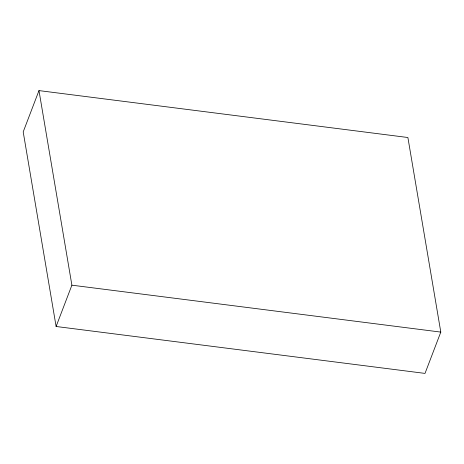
<?xml version="1.0" encoding="UTF-8"?>
<svg xmlns="http://www.w3.org/2000/svg" width="464" height="464" viewBox="0 0 464 464"><rect width="100%" height="100%" fill="white"/><g stroke="black" fill="none" stroke-linecap="round" stroke-linejoin="round"><path stroke-width="0.7" d="M38.982 90.596L23.2 131.904L56.109 326.488L425.018 373.404L440.8 332.096L407.891 137.512L38.982 90.596L71.891 285.18L56.109 326.488M71.891 285.18L440.8 332.096"/></g></svg>
